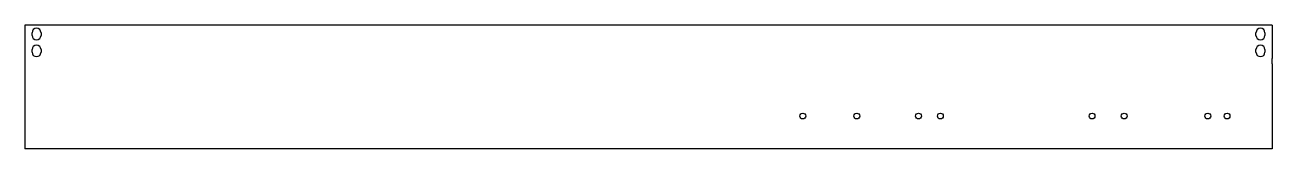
# Model space of a CAD drawing. Header units: millimetres. Extents: x -170 to 800, y 177 to 273.
import ezdxf

# ---------------------------------------------------------------- set-up
doc = ezdxf.new("R2010")
doc.units = ezdxf.units.MM
doc.layers.add('Default', color=7, linetype='Continuous')
doc.layers.add('SUPORTE_CORREDIÇ', color=7, linetype='Continuous')

# ---------------------------------------------------------------- blocks, each defined once
blk = doc.blocks.new('SE')
at = {"layer": 'SUPORTE_CORREDIÇ', "color": 7, "linetype": 'Continuous'}
for p, q in [((800.07, 273.38), (-169.93, 273.38)), ((-169.93, 273.38), (-169.93, 247.38)), ((800.07, 273.38), (800.07, 247.38)), ((-164.43, 265.38), (-164.43, 267.38)), ((-157.43, 267.38), (-157.43, 265.38)), ((787.57, 265.38), (787.57, 267.38)), ((794.57, 267.38), (794.57, 265.38)), ((-164.43, 252.38), (-164.43, 254.38)), ((-157.43, 254.38), (-157.43, 252.38)), ((787.57, 252.38), (787.57, 254.38)), ((794.57, 254.38), (794.57, 252.38)), ((-169.93, 247.38), (-169.93, 243.36)), ((-169.93, 243.36), (-169.93, 177.36)), ((800.07, 243.36), (800.07, 247.38)), ((800.07, 243.36), (800.07, 177.36)), ((800.07, 177.36), (-169.93, 177.36))]:
    blk.add_line(p, q, dxfattribs=at)
for centre in [(435.07, 202.86), (477.07, 202.86), (525.07, 202.86), (542.07, 202.86), (660.07, 202.86), (685.07, 202.86), (750.07, 202.86), (765.07, 202.86)]:
    blk.add_circle(centre, 2.25, dxfattribs=at)
for centre, start, end in [((-160.93, 267.38), 0, 180), ((-160.93, 265.38), 180, 0), ((791.07, 267.38), 0, 180), ((791.07, 265.38), 180, 0), ((-160.93, 254.38), 0, 180), ((-160.93, 252.38), 180, 0), ((791.07, 254.38), 0, 180), ((791.07, 252.38), 180, 0)]:
    blk.add_arc(centre, 3.5, start, end, dxfattribs=at)

msp = doc.modelspace()

# ---------------------------------------------------------------- block references
at = {"layer": 'Default'}
msp.add_blockref('SE', (0, 0), dxfattribs=at)

doc.saveas('drawing.dxf')
